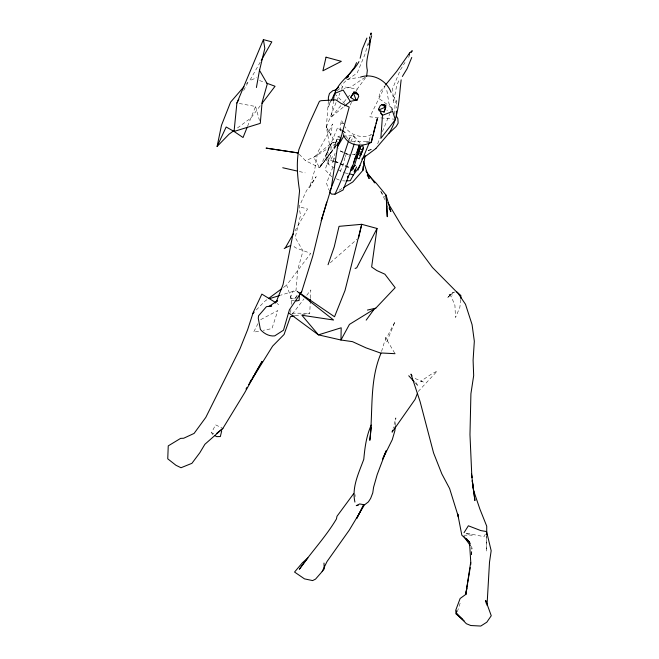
<?xml version="1.0" encoding="UTF-8"?>
<svg xmlns="http://www.w3.org/2000/svg" width="659" height="659" viewBox="0 0 659 659"><rect width="100%" height="100%" fill="white"/><g stroke="black" fill="none" stroke-linecap="round" stroke-linejoin="round"><path stroke-width="0.49" stroke-dasharray="3.29 2.47" d="M486.713 536.212L486.696 551.245L486.606 536.484M355.094 496.614L355.119 494.678M328.355 101.132L326.353 127.072L330.736 135.49L332.49 124.032L327.284 134.914L317.605 152.509L314.425 171.216L309.516 187.724L316.18 176.661L306.493 190.673L299.095 206.737L300.504 215.526L295.216 237.504L303 250.98L297.777 269.572L295.982 290.487L280.437 295.281M341.098 130.622L340.151 128.299L341.337 120.103L343.644 124.263M394.692 114.279L395.112 102.483L396.372 100.876L391.603 93.207M471.687 554.845L471.951 547.975L471.251 546.327M332.902 161.2L335.069 153.3M302.02 314.615L309.746 313.264L310.216 303.124M310.455 298.057L310.826 289.944L306.501 295.611M290.693 312.539L290.883 309.458M291.212 304.326L291.533 299.194L286.632 285.108L310.743 253.394L295.24 247.652L292.439 244.777M471.44 554.853L471.951 547.975M395.276 425.796L395.894 417.872L393.11 428.342M460.789 299.557L459.834 307.399L455.476 317.622L454.932 305.372L451.242 296.55L448.062 294.005L452.231 295.018L449.158 295.586L453.26 292.283L454.998 292.069M299.277 154.313L305.496 160.664L319.516 167.691L330.488 153.012L331.749 142.962L337.309 141.685M343.158 107.252L331.288 116.997L333.495 101.28M338.001 145.886L335.209 144.683L337.902 136.784L340.349 135.927M344.986 157.583L342.82 165.483L339.673 172.922M369.221 140.622L370.72 134.749M368.266 42.819L364.839 54.664L357.186 72.968L345.58 81.098L341.42 85.299M369.411 38.873L369.979 36.896M381.561 351.453L384.411 342.087L395.112 321.468L386.693 342.021L385.449 337.499L395.029 353.685M457.346 611.799L460.69 601.412M369.246 38.461L370.185 35.71M345.3 156.735L346.552 153.325M330.39 101.305L328.248 107.055L331.024 101.42M360.127 143.291L353.669 135.77L344.888 135.902M348.982 139.617L349.69 137.739L353.669 135.77L355.498 140.252L354.789 142.13M326.353 127.072L336.395 101.708M377.698 143.777L379.872 138.159M332.894 167.007L326.534 183.218L328.586 189.784M247.595 126.231L255.56 106.486L237.874 103.224M336.79 100.761L339.92 93.191M341.486 89.41L342.655 86.568L357.203 89.097L366.618 76.271M382.409 131.611L389.84 113.628M390.235 112.681L392.187 107.952L378.678 98.364L380.235 91.708L384.757 85.934M333.512 160.392L332.729 162.444L334.846 157.921M294.433 300.817L291.797 300.553L290.117 298.329L293.189 291.014L298.008 292.036M348.94 156.405L349.88 154.239M350.275 105.036L351.502 102.219M356.387 90.967L357.203 89.097M398.761 80.876L396.702 85.522L393.365 102.961L392.69 88.298L400.342 69.994L405.005 62.448M350.794 141.776L353.669 135.77M348.166 140.861L349.69 137.739M331.749 142.962L319.516 167.691L313.758 157.279L331.749 142.962L338.182 142.459M485.312 534.12L484.044 536.681L465.032 532.909M257.99 323.585L253.583 332.235L259.382 331.082M385.383 85.431L369.872 116.832L394.519 119.197M243.673 90.448L248.517 81.444L246.557 83.701M332.507 156.529L330.983 159.346L329.582 159.964L333.372 161.331M213.005 434.767L211.539 432.724L215.551 424.833L222.882 428.399M408.407 57.473L409.849 54.936M260.247 62.135L249.679 80.662L256.755 77.655M294.935 231.021L307.522 208.969L299.095 206.737M290.117 298.329L294.581 298.914L299.31 292.168M330.488 153.012L335.81 145.705M336.37 144.898L319.516 167.691L336.354 145.894M260.214 105.786L250.939 117.986L235.527 129.403M292.283 314.211L304.03 298.848M349.731 95.135L343.158 102.928M386.915 110.696L387.36 110.127M331.288 116.997L342.499 103.71M418.185 391.487L437.263 371.009L431.884 373.81L420.582 381.363L424.034 382.327L413.251 377.689M256.302 309.969L264.729 301.328L267.974 298.922M294.664 298.824L298.156 295.347M330.34 262.719L357.063 239.258M283.386 287.505L286.632 285.108M337.029 90.654L342.655 86.568M364.995 77.35L350.662 87.095L343.982 88.858M335.843 143.662L313.758 157.279L305.496 160.664M339.146 190.229L342.556 188.169M260.659 319.648L277.843 310.521L271.945 328.586L263.254 330.316M355.728 153.819L353.965 154.692L355.852 153.761M371.791 134.518C362.582 139.074 350.275 135.499 345.028 126.759M368.076 150.433L372.005 149.469M368.175 150.376L372.063 149.445M295.257 315.793L301.056 314.788M346.84 79.492L359.509 77.292M341.263 123.357L343.874 123.159M352.277 154.676L354.212 154.577M351.799 141.743L365.877 141.364M463.738 535.223L472.223 535.092L463.845 533.065M292.003 313.173L309.746 313.264M342.565 180.797L345.341 180.994M344.995 172.889L348.446 173.614M299.318 171.521L305.166 172.864M337.367 139.107L338.957 139.469M334.319 161.669L339.055 163.374M340.003 163.72L351.7 168.267M259.547 80.53L265.017 82.556M340.695 137.995L337.902 136.784L333.841 147.838L335.703 148.646M343.158 152.147L340.497 150.993L338.537 148.745M344.937 152.913L349.369 154.832M340.242 151.117L344.682 153.036M345.571 153.415L349.122 154.947M334.731 161.241L339.237 163.185M340.143 163.572L351.865 168.638M337.894 169.816L344.113 172.501M336.271 178.754L339.822 180.286M211.539 432.724L213.813 433.762M335.209 161.183L339.451 163.16M340.299 163.556L349.797 168.284M277.101 303.535L278.732 304.631M334.599 168.02L327.177 163.605L325.703 156.323L329.558 145.178L326.411 127.129L336.016 143.67M299.425 292.802L296.08 290.52L299.277 293.024M340.192 128.975L341.815 130.177M331.839 176.834L325.101 169.767L328.388 160.277L325.703 156.323L337.68 127.344L341.131 131.141M334.533 93.693L344.698 103.603M341.823 131.899L350.102 141.01M414.849 382.508L418.226 386.265L415.129 381.059M380.877 191.423L384.576 197M392.311 110.028L388.991 103.644L386.512 88.421M380.803 191.53L385.367 200.633M255.56 106.486L259.498 120.556M392.187 107.952L392.772 110.761M396.372 100.876L396.38 108.018M330.456 155.878L328.24 164.009L327.844 151.718L330.456 155.878M450.484 294.82L447.016 298.189L453.26 292.283L450.484 294.82"/><path stroke-width="0.99" d="M486.713 535.215L486.729 526.195L479.9 509.11L473.508 490.296L472.223 480.617L474.917 500.56L471.506 473.961M328.371 100.143L328.421 97.178L329.459 93.512L332.886 90.621L335.686 89.986L338.66 87.186M395.029 353.685L380.227 352.936L366.009 347.853L352.458 341.642L340.958 340.011L341.189 327.787L318.437 334.863L289.046 313.157M310.265 302.11L310.405 299.071M343.405 187.65L352.779 181.983L362.952 170.286L363.142 166.43M299.4 294.853L299.112 300.413L296.196 300.998M355.003 170.936L355.069 169.742L354.171 172.098L356.585 166.925M487.034 605.3L489.505 562.193L491.169 550.71L486.581 531.558L480.831 530.594L468.368 525.791L464.035 532.694M401.158 79.83C398.86 97.96 399.173 117.294 388.958 133.266L375.885 148.456M470.715 564.672L470.856 562.712M395.194 426.793L394.889 430.755L392.27 439.677L382.467 459.496M261.261 60.373L271.829 41.846L263.411 39.622L236.894 103.051L234.06 131.454L243.039 137.517L247.216 127.171M371.314 427.172L369.814 440.327C373.225 411.167 369.205 381.091 380.984 353.323M263.411 39.622L264.811 48.404L259.522 70.381L267.307 83.858L262.084 102.45L260.289 123.365L234.06 131.454L226.169 126.998L217.108 146.455L229.035 134.205L233.904 130.606M333.635 100.3C333.825 83.495 351.782 75.398 358.949 61.608M328.05 264.729L334.245 246.812L339.039 226.342L361.733 224.315L377.022 228.467L371.635 266.994L376.849 270.552L384.889 274.193L395.169 287.678L375.778 308.173L349.443 324.401L340.958 340.011L318.437 334.863L301.896 315.249L333.578 320.019L300.076 293.659M366.618 76.271L367.351 70.307C364.781 59.804 370.465 49.993 370.119 39.474L369.015 45.018L371.668 35.734M362.952 170.286L365.102 155.475M338.182 142.459L331.271 188.12L321.271 220.633L326.74 202.066M466.877 588.495L465.765 594.451L470.748 562.012L469.513 542.2L466.259 538.428M359.213 145.754L357.837 154.445L354.558 165.079L352.738 169.767L350.736 170.261L352.581 165.351M465.724 594.451L470.213 567.654M256.409 87.523L259.613 69.623M467.247 586.51L467.618 584.517M354.921 502.084C351.56 487.331 358.826 472.882 363.784 459.298C364.847 447.634 366.346 435.797 371.281 425.055M217.108 146.455L221.473 125.334L230.592 102.153L243.937 86.708M372.384 136.792L371.314 142.41C361.824 147.278 347.474 145.993 343.38 134.749M363.323 147.764L359.262 158.819L356.47 157.608L360.531 146.553L362.977 145.697C364.032 149.214 361.56 152.386 360.63 155.656L357.837 154.445L360.531 146.553M358.587 237.924L361.733 224.315L345.019 290.487L334.533 316.748L300.265 293.37M221.704 430.854L220.345 436.563L216.819 436.629L214.537 435.508M322.16 217.569L312.745 256.145L301.641 291.879L289.433 309.755L283.485 330.208L274.712 335.876C269.325 336.601 263.822 333.512 260.396 329.5L258.279 318.289L258.542 315.809L266.458 306.649L271.714 305.933L269.136 306.336L277.587 300.652L275.157 302.926M456.473 610.909L455.764 613.677L464.101 620.794M392.607 430.245L392.105 432.147L415.055 399.42L417.485 393.25M409.132 54.779L409.61 52.984L412.246 50.702L411.29 52.399M373.431 132.97L375.523 125.325M376.05 123.406L377.36 118.628L371.314 142.41L366.552 141.858M353.71 162.485L355.687 156.084M356.816 152.427L359.081 145.606M359.55 145.153L353.199 164.47L343.084 189.99L334.986 194.166L331.601 194.125L329.78 192.271M348.397 141.487L342.285 159.7L331.304 187.593M354.204 144C348.768 161.035 342.54 177.996 334.986 194.166M275.462 302.432L261.862 294.112L253.287 312.284L247.619 329.722L239.983 348.784L205.822 417.369L194.084 433.424L183.688 438.243L180.615 438.383L168.243 445.879L167.748 458.821L175.953 465.279L181.003 467.733L191.909 463.335L199.834 452.733L204.891 444.29L222.882 428.399L244.646 392.772L262.035 361.494L254.786 373.875M370.498 34.787L371.124 32.95L371.141 34.663M383.958 112.014L385.721 106.956L384.296 104.394L381.849 104.682L380.218 105.712L378.464 109.402M357.919 170.236L369.122 143.143M366.898 38.098L362.269 49.293L360.16 58.256M402.369 76.477L407.13 68.66L411.76 57.465M372.78 135.869L373.554 134.016M347.853 77.095L348.537 75.497L347.688 77.095M337.317 147.468L340.695 137.995L338.001 145.886L343.916 135.919M383.101 457.799L386.166 450.805L377.162 474.686L373.571 487.339L372.763 492.891L370.622 498.451L368.381 501.886L364.353 505.008L349.311 530.083L327.021 561.542L322.16 571.542L315.546 579.121L312.63 580.587L304.499 578.874L294.548 572.053L302.415 562.761L307.893 557.909L299.375 569.228C311.287 552.094 325.744 536.978 336.461 518.921L336.963 516.294L353.694 493.616M356.552 62.654L354.493 67.3L346.14 78.372M331.419 100.53L334.599 93.421L343.133 90.036L350.283 101.404L357.458 99.88M347.672 177.395L348.487 175.599L347.754 177.082M356.98 100.127L358.735 96.436L358.018 94.394L356.181 92.26L353.792 91.799M329.64 191.061L330.942 188.49M363.793 504.67L356.774 518.336L363.793 504.67L359.69 503.954L356.264 505.626L358.15 505.387M377.022 228.467L356.725 267.801L355.102 268.452M236.894 103.051L238.83 99.443M352.581 168.622L353.916 166.15L355.555 165.393M360.069 165.631L353.446 174.89L350.3 180.648L346.329 180.928M284.202 248.567L285.363 247.784L293.42 233.665M250.123 381.841L251.672 379.189M252.71 377.418L253.748 375.646M409.61 52.984L396.611 71.485L385.836 84.566M246.021 388.999L247.067 387.27M248.649 384.658L272.62 346.115L284.07 334.484L290.43 316.641L294.293 315.966M350.563 97.598L353.438 93.018L356.181 92.26M366.182 320.134L373.867 309.573M262.068 103.348L275.05 86.271L266.846 83.232M336.971 145.087L340.093 141.051L349.204 107.071L341.164 103.43L335.95 99.871L321.032 100.679L319.417 101.329L309.326 123.365L298.84 149.626C296.122 163.094 297.514 177.312 299.565 190.863L297.497 211.111L283.049 284.54L276.368 301.616L275.157 302.868M322.16 571.542L324.236 568.865L323.989 563.066M335.044 90.794L335.686 89.986M252.792 313.569L254.201 312.135M299.548 293.963L301.641 291.879M389.008 133.25L396.216 126.446L398.143 123.159L397.863 118.669L396.397 116.19L396.388 111.083M344.739 105.951L350.283 101.404M216.844 433.243L222.882 428.399M361.775 159.083L375.943 148.514M268.781 298.321L281.764 288.708M465.822 594.377L460.13 598.496L455.699 610.358L456.736 613.694L466.366 623.719L470.79 625.523L480.782 626.05L486.82 622.195L491.252 615.745L485.724 600.464L486.235 603.413M378.884 109.946L385.721 106.956L382.838 104.592M285.363 247.784L290.677 245.527M269.753 298.576L279.465 295.578M367.442 310.076L375.778 308.173M360.481 77.119C372.714 72.877 386.652 80.382 391.075 92.359M357.236 93.537L353.438 93.018L350.687 97.59L355.687 100.547M282.744 167.74L297.44 171.101M349.311 173.795L353.446 174.89M378.958 110.597L384.271 112.088L385.721 106.956L381.849 104.682M358.018 94.394L353.438 93.018L356.198 100.16M360.003 148.868L362.796 150.079M358.974 151.43L361.766 152.633M358.48 152.715L361.272 153.918M342.631 130.779L345.077 132.591M384.296 104.394L386.009 105.712M456.736 291.855L460.863 295.52L460.913 298.576M456.736 613.694L462.626 619.378M369.098 176.002L376.305 183.251L386.1 195.155L390.853 211.555L389.024 207.915M408.753 375.754L414.173 381.759M380.581 113.175L382.5 115.309L380.828 138.382L395.309 119.633L392.665 111.42L382.5 115.309L378.941 109.155M373.562 181.406L374.889 182.914L365.934 171.06M463.92 536.492L470.229 545.512M412.023 375.852L410.985 374.114L420.113 401.661L433.573 452.947L441.843 473.912L449.619 488.558L458.45 516.994L457.717 514.004L461.852 535.248L469.513 542.2L470.205 543.848M387.863 202.774L402.311 226.96L432.477 267.513L458.203 293.527L465.485 304.26L472.075 324.64L474.332 341.238L473.096 360.201L473.673 375.605L470.913 393.769L469.974 434.66L471.885 477.627L471.556 474.719M367.22 175.088L369.172 178.597L363.389 161.612M326.04 57.193L322.902 70.801L341.337 61.345L326.04 57.193M297.893 152.904L266.203 148.127L297.893 152.904M386.841 206.621L386.1 195.155L387.27 216.712L386.841 206.621"/></g></svg>
